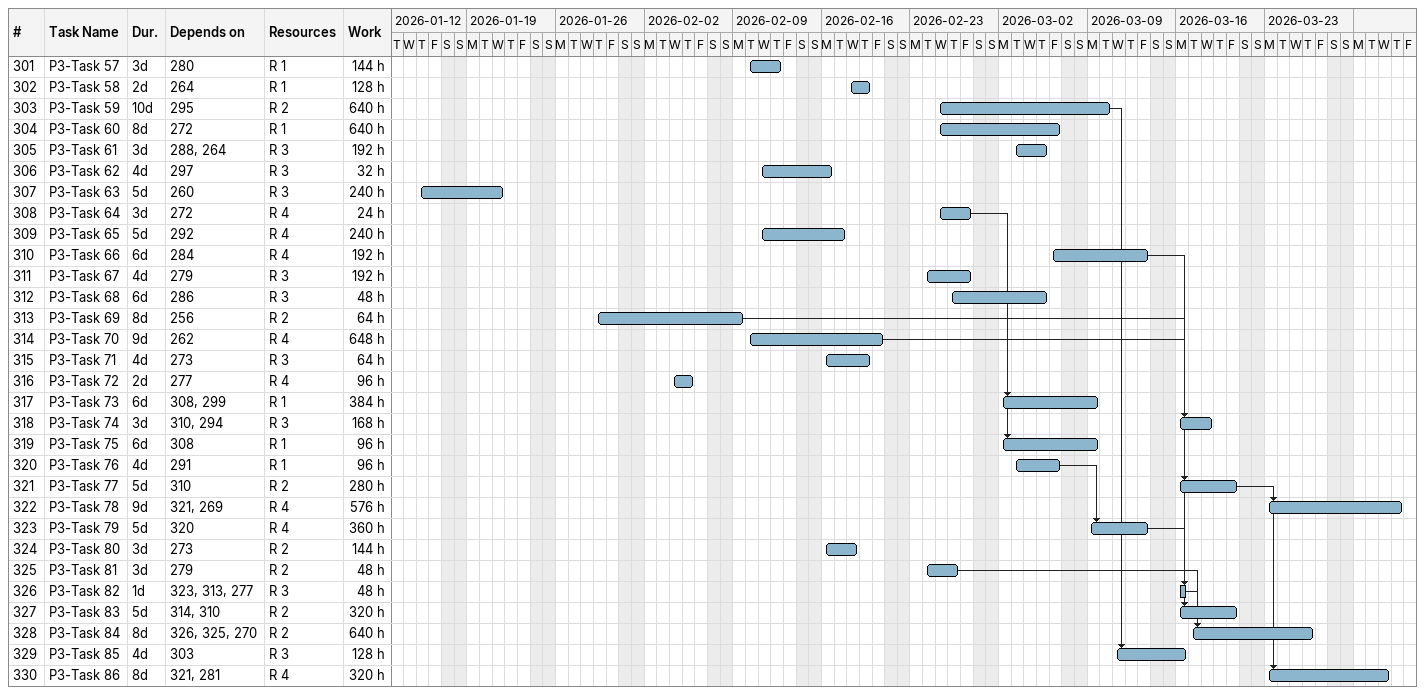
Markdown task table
| ID | Task | Duration | Start | Finish | Predecessors | Resources | Work (h) |
|---|---|---|---|---|---|---|---|
| 301 | P3-Task 57 | 3d | 2026-02-10 | 2026-02-12 | 280 | R 1 | 144 |
| 302 | P3-Task 58 | 2d | 2026-02-18 | 2026-02-19 | 264 | R 1 | 128 |
| 303 | P3-Task 59 | 10d | 2026-02-25 | 2026-03-10 | 295 | R 2 | 640 |
| 304 | P3-Task 60 | 8d | 2026-02-25 | 2026-03-06 | 272 | R 1 | 640 |
| 305 | P3-Task 61 | 3d | 2026-03-03 | 2026-03-05 | 288, 264 | R 3 | 192 |
| 306 | P3-Task 62 | 4d | 2026-02-11 | 2026-02-16 | 297 | R 3 | 32 |
| 307 | P3-Task 63 | 5d | 2026-01-15 | 2026-01-21 | 260 | R 3 | 240 |
| 308 | P3-Task 64 | 3d | 2026-02-25 | 2026-02-27 | 272 | R 4 | 24 |
| 309 | P3-Task 65 | 5d | 2026-02-11 | 2026-02-17 | 292 | R 4 | 240 |
| 310 | P3-Task 66 | 6d | 2026-03-06 | 2026-03-13 | 284 | R 4 | 192 |
| 311 | P3-Task 67 | 4d | 2026-02-24 | 2026-02-27 | 279 | R 3 | 192 |
| 312 | P3-Task 68 | 6d | 2026-02-26 | 2026-03-05 | 286 | R 3 | 48 |
| 313 | P3-Task 69 | 8d | 2026-01-29 | 2026-02-09 | 256 | R 2 | 64 |
| 314 | P3-Task 70 | 9d | 2026-02-10 | 2026-02-20 | 262 | R 4 | 648 |
| 315 | P3-Task 71 | 4d | 2026-02-16 | 2026-02-19 | 273 | R 3 | 64 |
| 316 | P3-Task 72 | 2d | 2026-02-04 | 2026-02-05 | 277 | R 4 | 96 |
| 317 | P3-Task 73 | 6d | 2026-03-02 | 2026-03-09 | 308, 299 | R 1 | 384 |
| 318 | P3-Task 74 | 3d | 2026-03-16 | 2026-03-18 | 310, 294 | R 3 | 168 |
| 319 | P3-Task 75 | 6d | 2026-03-02 | 2026-03-09 | 308 | R 1 | 96 |
| 320 | P3-Task 76 | 4d | 2026-03-03 | 2026-03-06 | 291 | R 1 | 96 |
| 321 | P3-Task 77 | 5d | 2026-03-16 | 2026-03-20 | 310 | R 2 | 280 |
| 322 | P3-Task 78 | 9d | 2026-03-23 | 2026-04-02 | 321, 269 | R 4 | 576 |
| 323 | P3-Task 79 | 5d | 2026-03-09 | 2026-03-13 | 320 | R 4 | 360 |
| 324 | P3-Task 80 | 3d | 2026-02-16 | 2026-02-18 | 273 | R 2 | 144 |
| 325 | P3-Task 81 | 3d | 2026-02-24 | 2026-02-26 | 279 | R 2 | 48 |
| 326 | P3-Task 82 | 1d | 2026-03-16 | 2026-03-16 | 323, 313, 277 | R 3 | 48 |
| 327 | P3-Task 83 | 5d | 2026-03-16 | 2026-03-20 | 314, 310 | R 2 | 320 |
| 328 | P3-Task 84 | 8d | 2026-03-17 | 2026-03-26 | 326, 325, 270 | R 2 | 640 |
| 329 | P3-Task 85 | 4d | 2026-03-11 | 2026-03-16 | 303 | R 3 | 128 |
| 330 | P3-Task 86 | 8d | 2026-03-23 | 2026-04-01 | 321, 281 | R 4 | 320 |
